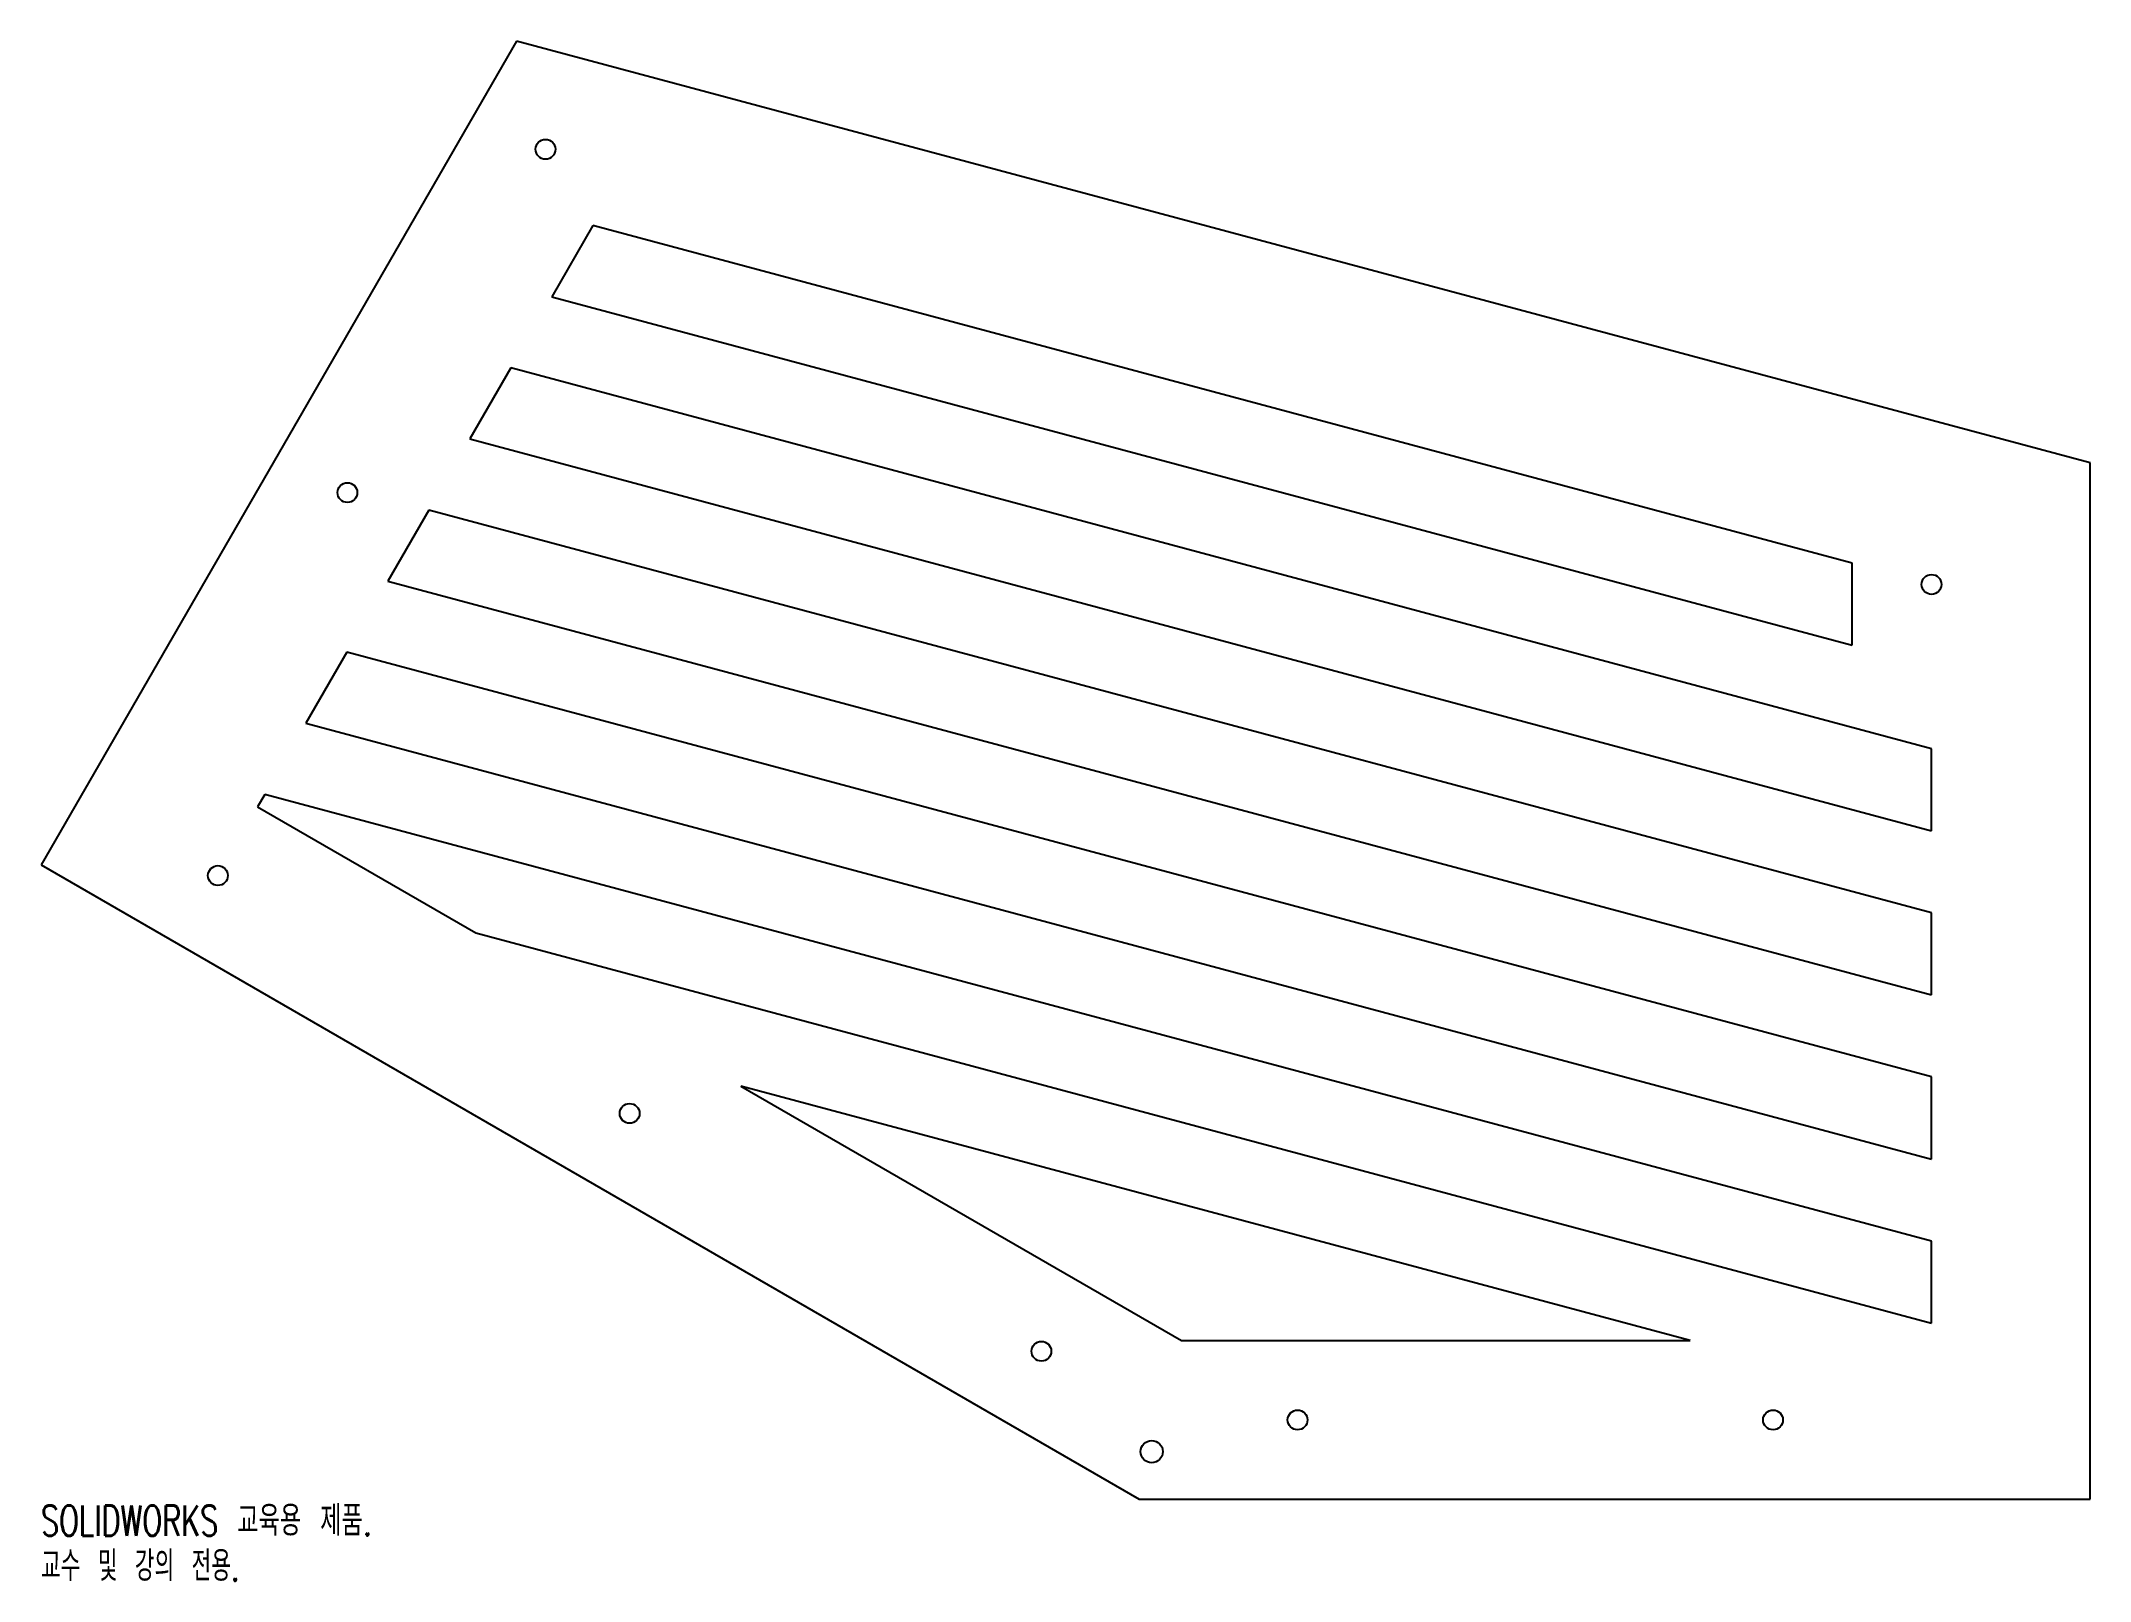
# Model space of a CAD drawing. Header units: inches. Extents: x -6.9 to 6, y -0.5 to 9.2.
import ezdxf

# ---------------------------------------------------------------- set-up
doc = ezdxf.new("R2010")
doc.units = ezdxf.units.IN
doc.header["$MEASUREMENT"] = 0
doc.styles.add('SLDTEXTSTYLE0', font='TXT', dxfattribs={"width": 0.7, "bigfont": 'bigfont'})
doc.styles.add('SLDTEXTSTYLE1', font='TXT', dxfattribs={"width": 0.645455, "bigfont": 'bigfont'})

msp = doc.modelspace()

# ---------------------------------------------------------------- linework, layer by layer
at = {"color": 7, "linetype": 'Continuous', "lineweight": 25}
for p, q in [((-3.928, 9.196), (-6.928, 4)), ((6, 6.536), (-3.928, 9.196)), ((-3.446, 8.032), (-3.705, 7.583)), ((4.5, 5.903), (-3.446, 8.032)), ((-3.705, 7.583), (4.5, 5.385)), ((-3.963, 7.135), (-4.222, 6.687)), ((5, 4.733), (-3.963, 7.135)), ((-4.222, 6.687), (5, 4.216)), ((6, 0), (6, 6.536)), ((-4.481, 6.238), (-4.74, 5.79)), ((5, 3.698), (-4.481, 6.238)), ((4.5, 5.385), (4.5, 5.903)), ((-4.74, 5.79), (5, 3.18)), ((-4.999, 5.342), (-5.258, 4.894)), ((5, 2.663), (-4.999, 5.342)), ((-5.258, 4.894), (5, 2.145)), ((5, 4.216), (5, 4.733)), ((-5.516, 4.445), (-5.562, 4.366)), ((5, 1.627), (-5.516, 4.445)), ((-5.562, 4.366), (-4.185, 3.571)), ((-6.928, 4), (0, 0)), ((5, 3.18), (5, 3.698)), ((-4.185, 3.571), (5, 1.11)), ((-2.512, 2.605), (0.268, 1)), ((3.478, 1), (-2.512, 2.605)), ((5, 2.145), (5, 2.663)), ((5, 1.11), (5, 1.627)), ((0.268, 1), (3.478, 1)), ((0, 0), (6, 0))]:
    msp.add_line(p, q, dxfattribs=at)
for centre, radius in [((-3.745, 8.513), 0.0625), ((-4.995, 6.348), 0.0625), ((5, 5.769), 0.0625), ((-5.812, 3.933), 0.0625), ((-3.214, 2.433), 0.0625), ((-0.616, 0.933), 0.0625), ((1, 0.5), 0.0625), ((4, 0.5), 0.0625), ((0.08, 0.3), 0.0703)]:
    msp.add_circle(centre, radius, dxfattribs=at)

# ---------------------------------------------------------------- texts
at = {"color": 7, "linetype": 'Continuous', "char_height": 0.1903, "attachment_point": 1}
for s, insert, style in [('SOLIDWORKS 교육용 제품.', (-6.928, -0.04), 'SLDTEXTSTYLE0'), ('교수 및 강의 전용.', (-6.928, -0.326), 'SLDTEXTSTYLE1')]:
    msp.add_mtext(s, dxfattribs=dict(at, insert=insert, style=style))

doc.saveas('drawing.dxf')
